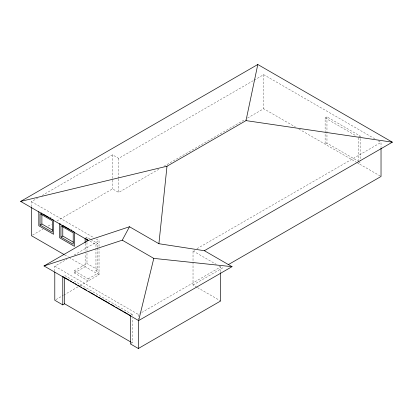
<?xml version="1.0" encoding="UTF-8"?>
<svg xmlns="http://www.w3.org/2000/svg" width="413" height="413" viewBox="0 0 413 413"><rect width="100%" height="100%" fill="white"/><g stroke="black" fill="none" stroke-linecap="round" stroke-linejoin="round"><path stroke-width="0.31" stroke-dasharray="2.06 1.55" d="M31.445 206.794L31.445 201.652L37.552 198.126M41.997 195.561L112.543 154.834L118.686 158.38L253.644 80.463M254.201 80.143L263.68 74.665L374.88 138.866M32.555 235.064L43.107 228.972M48.109 226.087L51.439 224.161M56.994 220.955L112.543 188.886L118.686 192.432L159.397 168.927M163.858 166.351L245.276 119.347M247.506 118.056L263.68 108.722L295.532 127.111M85.14 238.332L86.983 237.269L90.23 239.137M54.79 271.351L54.79 266.209L66.952 259.188M74.144 255.038L99.027 240.671L99.027 248.332M90.008 241.14L95.955 244.573L97.798 243.51L97.798 247.351M325.119 132.666L325.119 117.942L326.962 116.879L360.136 136.032L360.136 137.952M74.33 270.82L88.212 278.837L88.212 280.969L74.33 272.952L74.33 270.82L86.983 263.515L97.798 269.756L97.798 247.991M74.33 272.952L85.14 266.705L85.14 253.696M95.955 248.414L95.955 270.82L97.798 269.756M88.212 278.837L99.027 272.595L95.955 270.82M55.905 299.621L63.148 295.44M63.705 295.119L79.301 286.111M79.859 285.791L99.027 274.722L99.027 248.972M359.031 161.643L326.962 143.125L325.119 144.189L325.119 133.306M358.752 136.832L360.136 136.032M196.898 287.247L193.026 285.011L193.026 250.959L194.699 249.994M196.929 248.703L381.029 142.418L381.029 147.555M358.293 163.347L360.136 162.283M131.282 314.985L132.201 314.453L132.201 315.738M54.79 266.209L138.345 314.453L139.46 313.808M141.685 312.522L220.671 266.922L220.671 272.059M193.026 285.011L224.264 266.974M131.282 343.358L132.201 342.826L132.201 318.32M378.231 140.802L381.029 142.418M325.119 117.942L356.083 135.82M298.883 129.047L356.083 162.066M356.636 162.386L380.466 176.144M193.026 250.959L216.247 264.366M219.014 265.962L220.671 266.922M197.45 287.567L220.671 300.974M31.445 201.652L93.999 237.769M96.234 239.06L99.027 240.671M90.767 239.452L97.798 243.51M49.71 217.166L51.94 218.451M70.597 229.225L71.712 229.871M64.66 254.883L68.532 257.118M69.085 257.438L99.027 274.722M132.201 314.453L64.619 275.435L64.619 276.72M131.086 342.181L132.201 342.826M360.136 138.592L360.136 161.003M358.293 137.736L358.293 162.066M326.962 116.879L326.962 143.125M263.68 74.665L263.68 108.722M138.345 314.453L138.345 318.95M118.686 158.38L118.686 178.297M118.686 178.937L118.686 192.432M112.543 154.834L112.543 188.886M95.955 244.573L95.955 247.774M86.983 237.269L86.983 238.549M86.983 242.39L86.983 250.712M86.983 253.272L86.983 263.515M85.14 243.453L85.14 251.135"/><path stroke-width="0.62" d="M158.897 243.716L166.997 166.227L246.003 120.611L392.35 142.18L204.373 250.706L158.897 243.716L129.496 226.747L88.237 240.433L44.026 265.957L138.639 320.586L232.029 266.669L204.373 250.706M246.003 120.611L257.8 64.495L392.35 142.18M138.639 320.586L153.791 258.388L122.263 240.185L44.026 265.957M122.263 240.185L129.496 226.747M88.237 240.433L20.65 201.415L257.8 64.495M40.046 225.064L52.332 232.158L52.332 220.805L40.046 213.712L40.046 225.064L41.889 224.001L52.503 230.129M60.933 237.124L73.22 244.217L73.22 232.87L60.933 225.772L60.933 237.124L62.776 236.06L73.39 242.188M54.79 271.991L54.79 300.261L62.776 304.877L64.619 303.808L130.529 341.861M228.172 264.718L381.029 176.47L381.029 148.2M128.686 314.546L130.358 315.517L130.358 343.89L138.345 348.505L220.671 300.974L220.671 272.704M20.65 201.415L166.997 166.227M153.791 258.388L232.029 266.669M41.001 212.845L42.095 213.475M43.184 214.11L48.646 217.259M49.741 217.894L50.83 218.523M51.924 219.153L53.561 220.098L53.561 234.285L38.817 225.772L38.817 211.585M60.799 224.274L59.704 223.645L59.704 237.836L74.448 246.349L74.448 232.158L73.359 231.528M62.435 225.219L70.081 229.638M71.175 230.268L72.265 230.898M86.224 238.957L87.303 239.581M64.103 254.563L31.445 235.704L31.445 207.434M63.896 277.144L62.776 276.498L62.776 304.877M65.011 277.789L68.919 280.045M70.04 280.69L71.712 281.656M72.833 282.301L73.948 282.946M75.063 283.592L76.741 284.557M77.856 285.202L79.533 286.173M80.649 286.818L81.769 287.458M82.884 288.104L86.792 290.365M88.47 291.33L89.585 291.976M90.705 292.621L94.613 294.877M95.728 295.522L97.406 296.488M98.521 297.133L109.693 303.586M110.813 304.231L114.721 306.487M115.836 307.133L117.514 308.098M118.629 308.743L122.537 310.999M123.657 311.645L127.565 313.901M138.345 320.235L138.345 348.505M86.983 239.189L86.983 241.109M85.14 238.332L85.14 242.813M64.619 277.366L64.619 303.808M62.776 226.603L62.776 236.06M41.889 214.543L41.889 224.001"/></g></svg>
